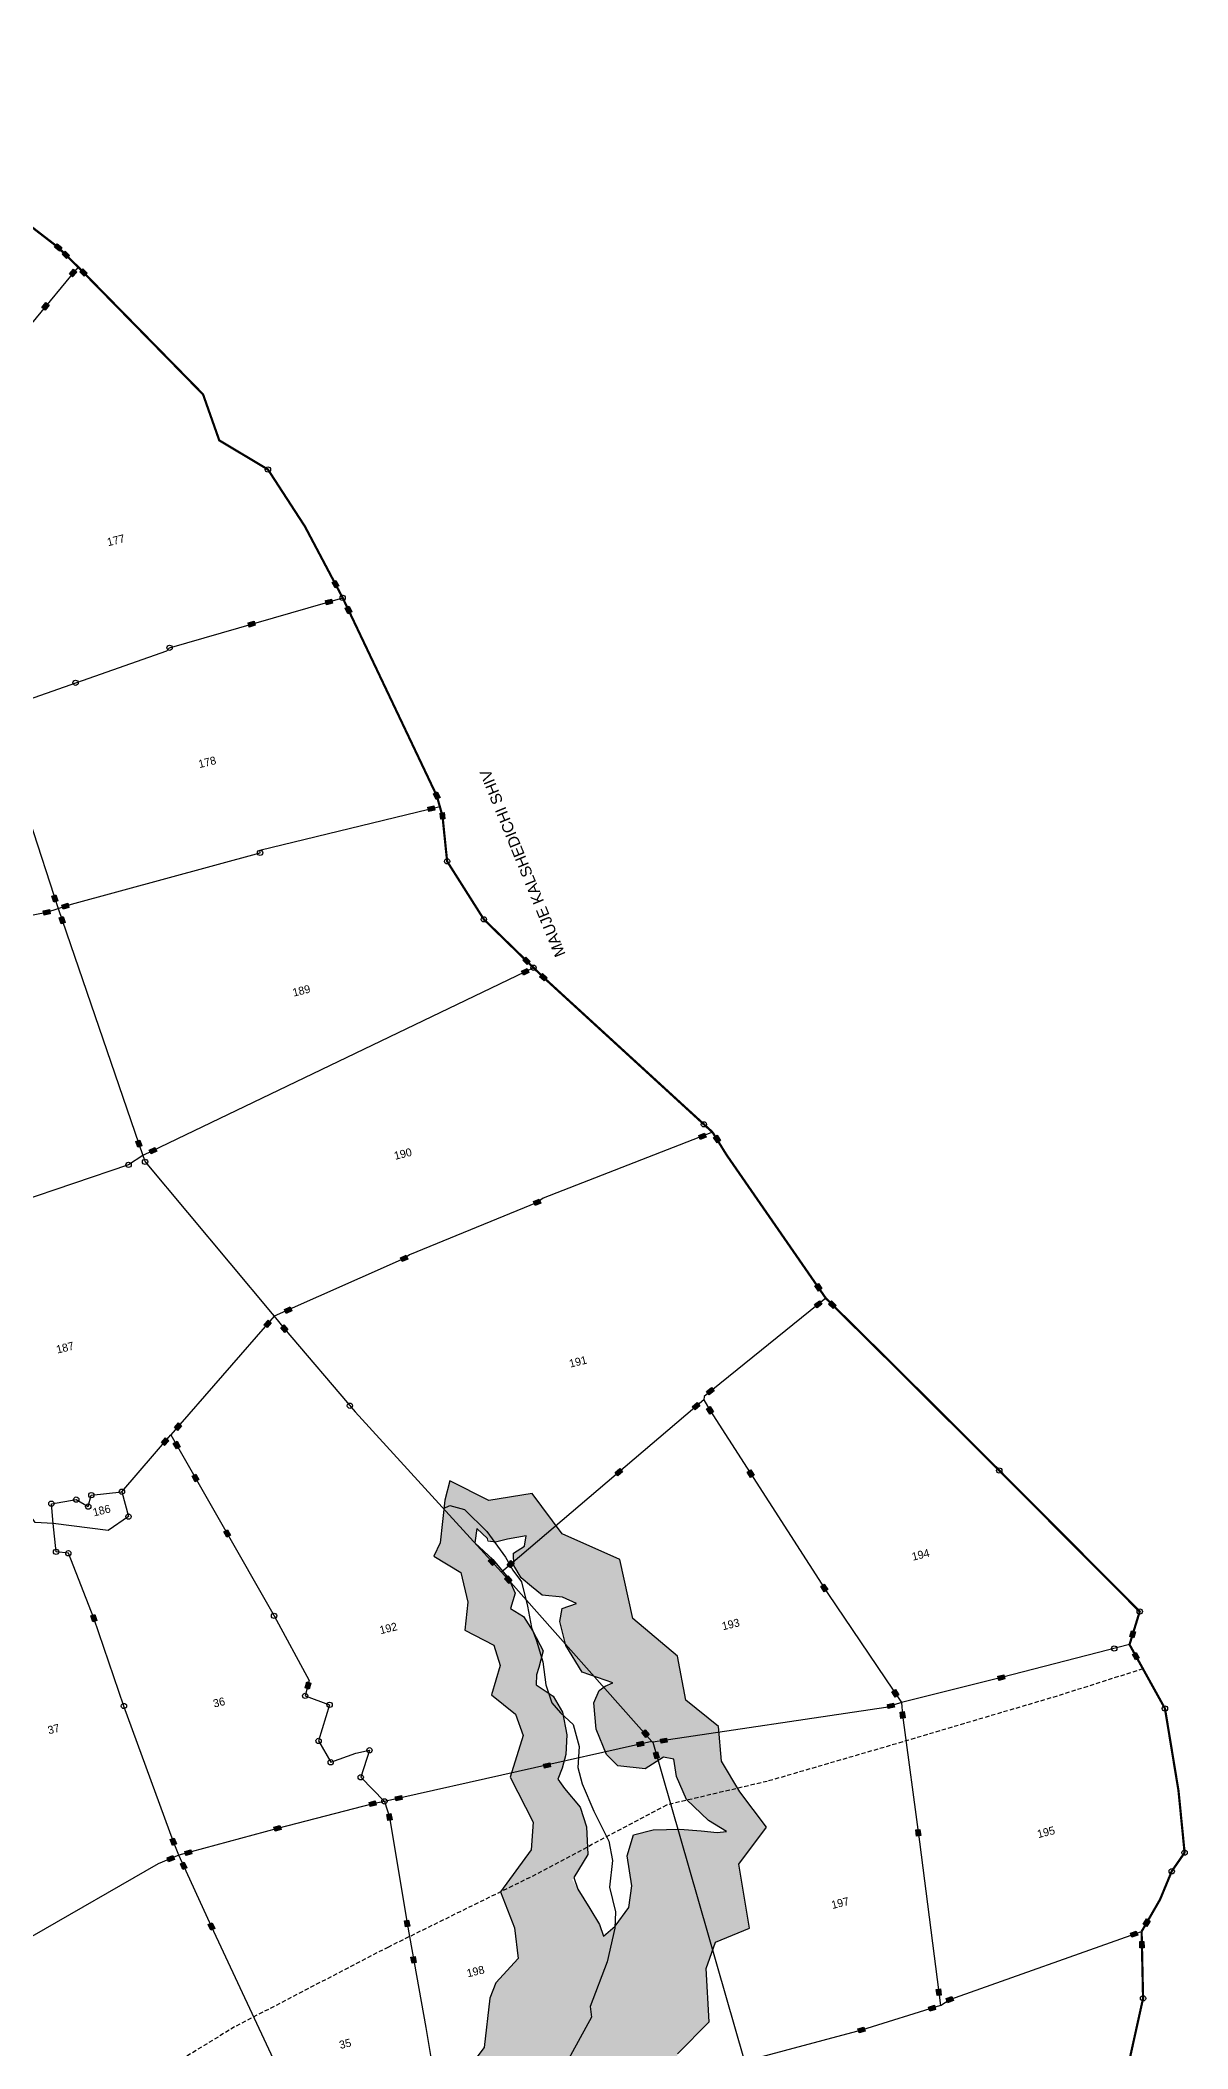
# Model space of a CAD drawing. Header units: metres. Extents: x 314244 to 319090, y 1897847 to 1902845.
# Drawn here: x 317753 to 319090, y 1900184 to 1902525 of the extents above; entities that cross this region are included whole.
import ezdxf

# ---------------------------------------------------------------- set-up
doc = ezdxf.new("R2010")
doc.units = ezdxf.units.M
doc.header["$MEASUREMENT"] = 0
doc.linetypes.add('DASHED', pattern=[0.75, 0.5, -0.25])
for name, color, linetype in [('LINE_FOOTPATH', 1, 'DASHED'), ('LINE_WATER', 4, 'Continuous'), ('POLY_HATCH', 12, 'Continuous'), ('POLY_PARCEL', 6, 'Continuous'), ('SYM_STONE', 1, 'Continuous'), ('TEXT_MAPOUT', 7, 'Continuous'), ('TEXT_PARCEL', 7, 'Continuous'), ('V_BOUND_LINE', 7, 'Continuous')]:
    doc.layers.add(name, color=color, linetype=linetype)
doc.styles.get("Standard").update_dxf_attribs({"font": 'arial.ttf'})
doc.styles.add('TEXT_MAP', font='KRDEV050.TTF')

# ---------------------------------------------------------------- blocks, each defined once
blk = doc.blocks.new('STONESQUAREFILLED')
blk.add_hatch(color=256).paths.add_polyline_path([(0.7, -0.48), (0.7, 0.48), (-0.7, 0.48), (-0.7, -0.48)])
blk.add_lwpolyline([(-0.7, 0.48), (0.7, 0.48), (0.7, -0.48), (-0.7, -0.48)], close=True)
blk = doc.blocks.new('STONE')
blk.add_circle((0, 0), 0.851)

msp = doc.modelspace()

# ---------------------------------------------------------------- hatches: boundary and pattern name
at = {"layer": 'POLY_HATCH'}
h = msp.add_hatch(dxfattribs=at)
h.set_pattern_fill('ZIGZAG', color=256, scale=5.181519, angle=13.8093, style=0)
h.set_pattern_definition([(13.80926, (316196.78, 1897551.823), (12.049036, 19.90258), [16.45132, -16.45132]), (103.80926, (316212.756, 1897555.75), (-19.90258, 12.049036), [16.45132, -16.45132])])
h.paths.add_polyline_path([(317980.2, 1899005.3), (318012.7, 1899068.4), (317988.2, 1899121.1), (317992.4, 1899140.9), (318016.4, 1899174.1), (318012.9, 1899186), (318003.2, 1899222.9), (318057, 1899263.4), (318081.1, 1899316), (318090.8, 1899333.5), (318115.2, 1899340.1), (318178.4, 1899303), (318247.2, 1899316.8), (318258.4, 1899362.6), (318295.8, 1899383.3), (318264.7, 1899416.2), (318238.5, 1899440.4), (318219.2, 1899435.4), (318188.5, 1899417.4), (318169, 1899404.1), (318144.8, 1899410), (318132.5, 1899412.1), (318120.3, 1899453.7), (318078.6, 1899451.7), (318026.8, 1899417.1), (318010.5, 1899372), (317973.8, 1899375.3), (317958, 1899350.1), (317961.1, 1899310.9), (317933, 1899264.6), (317925.7, 1899222.7), (317950.8, 1899179.5), (317941.7, 1899167.8), (317909.1, 1899180.5), (317884.6, 1899140), (317889.6, 1899106.8), (317843.7, 1899051.1), (317830.9, 1899003.6), (317847.8, 1898963.3), (317885, 1898931.7), (317876.2, 1898913.9), (317846.3, 1898874.7), (317846.9, 1898844.1), (317888.6, 1898815), (317858.2, 1898788.1), (317868.3, 1898713.6), (317908.2, 1898666.4), (317913.5, 1898647.1), (317919.5, 1898615.4), (317911.6, 1898570.9), (317852.6, 1898558.3), (317808.2, 1898511.7), (317810.6, 1898484.1), (317773.8, 1898478.2), (317757.7, 1898469.9), (317739.9, 1898427.3), (317746, 1898392.5), (317755.1, 1898362.9), (317714.2, 1898358.4), (317680.9, 1898348.4), (317669.4, 1898306.1), (317621.4, 1898315), (317581, 1898288.1), (317572.8, 1898334.3), (317531.1, 1898358.5), (317479.4, 1898321.4), (317463.2, 1898284.8), (317428.4, 1898298.8), (317399.4, 1898284.2), (317365.7, 1898311.6), (317373.2, 1898355.3), (317358, 1898373.5), (317334.1, 1898407.1), (317291.6, 1898401.6), (317265.8, 1898365.9), (317241, 1898403), (317184.7, 1898427.9), (317131, 1898409.1), (317074.3, 1898367), (317063.6, 1898387.5), (317017.9, 1898381.9), (316995.6, 1898335.1), (317006.3, 1898258.3), (317028.2, 1898223), (317054.6, 1898220.1), (317064.5, 1898161.8), (317082.6, 1898141.8), (317164.5, 1898137.6), (317200.5, 1898157.1), (317206.6, 1898182), (317201.8, 1898218.6), (317198.9, 1898247.2), (317226.1, 1898256), (317248.3, 1898242.6), (317259.6, 1898222.3), (317267.6, 1898190.6), (317301.6, 1898207.6), (317321.6, 1898220.6), (317373.7, 1898210.3), (317386.5, 1898201.5), (317427.2, 1898217.2), (317481.3, 1898203.6), (317524.4, 1898219.8), (317560.3, 1898214.2), (317589.6, 1898199.5), (317645.6, 1898218.9), (317694.8, 1898210.3), (317759.8, 1898254.5), (317818.9, 1898292.2), (317852.2, 1898307.2), (317861.7, 1898337.7), (317904.5, 1898370.1), (317937, 1898418.8), (318001.8, 1898459.1), (318025.8, 1898517), (318086.4, 1898568.8), (318071.1, 1898578.8), (318044.5, 1898632.8), (318037.9, 1898671.8), (318058.3, 1898714.9), (318014.6, 1898756.9), (318012.8, 1898786.2), (318023.9, 1898807.7), (317986.6, 1898853.6), (317982.3, 1898898), (318017, 1898942.2)])
h.paths.add_polyline_path([(317378, 1899343.4), (317373.2, 1899366), (317398.5, 1899391.5), (317468.6, 1899435.6), (317460.2, 1899466.6), (317481.5, 1899483.3), (317516.9, 1899486.7), (317534.7, 1899536.4), (317593, 1899559.2), (317607.2, 1899604.9), (317602.1, 1899635.2), (317644.7, 1899634.1), (317662.1, 1899673), (317665.4, 1899713), (317723.3, 1899737.3), (317736.8, 1899785.9), (317728.8, 1899821.6), (317779.3, 1899876.3), (317786.5, 1899906.5), (317882.5, 1899914), (317903.8, 1899936.9), (317918.1, 1899919.6), (317918.5, 1899902.1), (317913.5, 1899875.5), (317920.8, 1899842.7), (317907.9, 1899829.5), (317887.7, 1899808.4), (317881.5, 1899773.8), (317903.9, 1899717.1), (317954.4, 1899684.1), (318022.4, 1899686.2), (318139.1, 1899691.1), (318193.8, 1899716.1), (318235.1, 1899739.3), (318259, 1899705.9), (318292, 1899720.6), (318319.4, 1899753), (318315.5, 1899795.8), (318348.1, 1899792.4), (318417.7, 1899794.6), (318473.4, 1899834), (318489.5, 1899873.2), (318523.5, 1899873.8), (318555.5, 1899931.3), (318569.9, 1899943.8), (318624, 1899960.1), (318635.9, 1900002), (318665.1, 1899993), (318700.1, 1900018.9), (318702.8, 1900034.6), (318745.3, 1900034.8), (318789.1, 1900064.1), (318791.5, 1900071.4), (318816, 1900076.7), (318861.1, 1900095.5), (318878.7, 1900120.8), (318795.5, 1900111.2), (318776.5, 1900113.1), (318738.4, 1900085.2), (318694.2, 1900091.7), (318676.3, 1900089.1), (318644.3, 1900041.1), (318608.5, 1900037.7), (318571.5, 1900005.3), (318527.9, 1900004.7), (318506.4, 1899962.9), (318466.6, 1899932.2), (318424.2, 1899887.7), (318407.1, 1899886.5), (318403.4, 1899908.9), (318377.1, 1899913.2), (318374.1, 1899935.2), (318397.9, 1900004.5), (318433, 1900054.4), (318466.4, 1900120.7), (318487.3, 1900135.9), (318495.5, 1900178.1), (318532.5, 1900215.3), (318528.7, 1900277.2), (318539.7, 1900308), (318579.5, 1900324.3), (318567.1, 1900399.1), (318599, 1900442.2), (318568, 1900483.1), (318546.6, 1900519.1), (318543.2, 1900559.5), (318505.1, 1900590.3), (318495.6, 1900641.2), (318443.4, 1900685.2), (318428.3, 1900753.9), (318361, 1900784), (318326, 1900831), (318275.8, 1900822.9), (318230.1, 1900845.7), (318224.2, 1900823.3), (318219, 1900773.6), (318211.5, 1900758), (318243.1, 1900738.9), (318251, 1900704.3), (318247.6, 1900671.8), (318281.3, 1900654.3), (318289, 1900630.5), (318278.8, 1900596.3), (318306.5, 1900573.8), (318315.6, 1900549.1), (318300.5, 1900500.5), (318327.3, 1900447.8), (318325, 1900415.6), (318289.1, 1900366.7), (318305.4, 1900324.6), (318309.9, 1900289.2), (318283.9, 1900260.7), (318276.9, 1900242.8), (318270, 1900185.5), (318245.2, 1900152.4), (318260.1, 1900108.8), (318254.4, 1900070.9), (318242.9, 1900047.2), (318262.9, 1900016.8), (318256.2, 1899983.4), (318253, 1899949.7), (318280.4, 1899909.2), (318276.5, 1899883.7), (318250.5, 1899864.8), (318244.8, 1899817.3), (318220.8, 1899785.7), (318167.5, 1899756.4), (318161.2, 1899774.6), (318125.1, 1899767.5), (318050, 1899770.6), (318001.4, 1899785.6), (317987.5, 1899800.7), (317987.5, 1899842), (317967.7, 1899866.4), (317970.4, 1899935.9), (317957.5, 1899976.4), (317962.7, 1900035.7), (317940.6, 1900045.2), (317907.6, 1900035.4), (317869.4, 1900051.7), (317836.4, 1900027.4), (317786.3, 1900028.9), (317760.3, 1899990.8), (317725.6, 1899958.9), (317695.8, 1899911.5), (317653.5, 1899886.1), (317643.2, 1899823.2), (317609.1, 1899798.6), (317577, 1899794.9), (317571.6, 1899751.1), (317559.7, 1899723.7), (317503.9, 1899704.6), (317506.7, 1899661.6), (317478.1, 1899628.8), (317446, 1899610.8), (317439.2, 1899572.6), (317382.2, 1899543.6), (317380.2, 1899515), (317361, 1899478.6), (317312.6, 1899433.8), (317321, 1899382.6), (317280.2, 1899326.5), (317302, 1899276.8), (317305.4, 1899245.9), (317295.8, 1899214.3), (317307, 1899151.8), (317321.3, 1899137.4), (317378.6, 1899119.1), (317415.7, 1899094.8), (317467.7, 1899081.8), (317477.2, 1899168.7), (317446, 1899204.8), (317453.7, 1899270.5), (317446, 1899298.6), (317404.3, 1899333.7)])
h.paths.add_polyline_path([(318317.7, 1899916.3), (318305.6, 1899937.5), (318306.7, 1899967.6), (318312.2, 1899985.2), (318313.4, 1900013.3), (318305.4, 1900032.6), (318301.3, 1900056.1), (318305.2, 1900066.9), (318314.5, 1900088.8), (318304.6, 1900115.7), (318297.4, 1900138.5), (318309, 1900151.1), (318319.8, 1900147.2), (318321.3, 1900141.1), (318324.3, 1900135.3), (318333.5, 1900124.5), (318337.3, 1900096), (318354.1, 1900067.4), (318349.8, 1900045.1), (318340.5, 1900029.8), (318341.9, 1900004), (318346.7, 1899964.3), (318338.6, 1899957.4), (318329.7, 1899934)], flags=16)
h.paths.add_polyline_path([(318409.3, 1900315.2), (318404.4, 1900328.7), (318393.3, 1900347.2), (318372.9, 1900380.8), (318390.8, 1900410.3), (318389.4, 1900442.6), (318382.2, 1900465.4), (318355.6, 1900496.7), (318361.2, 1900510.9), (318365.5, 1900526.6), (318366.4, 1900549.7), (318361.5, 1900576.3), (318350.4, 1900594.8), (318330.8, 1900608), (318331.2, 1900619.5), (318334, 1900628.3), (318339, 1900647.6), (318326.8, 1900670.7), (318316.1, 1900687.7), (318300.7, 1900697), (318306.2, 1900714.7), (318298.6, 1900732.4), (318280.2, 1900754), (318259.1, 1900773.3), (318261.5, 1900790.3), (318278, 1900775.2), (318283.3, 1900774.4), (318297.2, 1900777.8), (318319.2, 1900781.6), (318317.2, 1900769.6), (318304.5, 1900761.6), (318304.8, 1900747), (318313.2, 1900732.7), (318325.5, 1900722.7), (318337.8, 1900712.6), (318361.3, 1900710.2), (318377.8, 1900702.8), (318361.2, 1900697.1), (318358.4, 1900681.7), (318365.3, 1900654), (318384.4, 1900622.8), (318420.1, 1900610.3), (318411.3, 1900606.5), (318404.3, 1900601.5), (318398.1, 1900586.9), (318400.7, 1900556.5), (318412.9, 1900526.8), (318425.9, 1900513.7), (318457.9, 1900510.1), (318479.1, 1900523.5), (318491, 1900521.5), (318494.4, 1900501.1), (318505.8, 1900474.5), (318531.5, 1900449.8), (318552.7, 1900437), (318541.5, 1900435.9), (318523, 1900437.9), (318498, 1900439.9), (318467.2, 1900438.9), (318444.1, 1900433.2), (318437, 1900408.6), (318442.3, 1900373.9), (318438.7, 1900348.5), (318422.8, 1900326.7)], flags=16)
h.paths.add_polyline_path([(317298.7, 1898950.7), (317294.3, 1898958.9), (317309.7, 1898972), (317319.1, 1898990.6), (317336.8, 1899008.9), (317347.3, 1899027.8), (317348.6, 1899060.3), (317286.2, 1899051), (317226.1, 1899020), (317196.7, 1898995.5), (317173.7, 1898940.2), (317109.7, 1898920.2), (317103, 1898917.7), (317092, 1898905.7), (317082.5, 1898876.8), (317095.7, 1898842.7), (317111, 1898734.4), (317183.2, 1898746.3), (317204.4, 1898769.2), (317242.4, 1898756.8), (317281.1, 1898787), (317277.3, 1898829), (317324.4, 1898833), (317357.4, 1898878), (317353.2, 1898917.9), (317348.4, 1898947.6), (317404, 1898974.9), (317407.4, 1899016.6), (317392, 1899060.9), (317361.5, 1899062.3), (317364.1, 1899049.4), (317380.2, 1899035.9), (317390.5, 1899012.8), (317386.8, 1898985.1), (317349.7, 1898965.5), (317322.3, 1898963.5), (317311, 1898947.9)], flags=17)
h.paths.add_polyline_path([(316939.2, 1898975), (316989.6, 1898943.3), (317035.3, 1898910.6), (317057.7, 1898912.4), (317067.1, 1898912.3), (317079.4, 1898914.2), (317092.9, 1898921), (317096.7, 1898941.5), (317069.3, 1898972.5), (317067.6, 1899020.6), (317063.4, 1899059.6), (317047.3, 1899088.6), (317027.7, 1899083.1), (316975.5, 1899068.5), (316942.8, 1899058.3), (316940.1, 1899047.6)], flags=17)
h.paths.add_polyline_path([(318458.8, 1899743.6), (318520.7, 1899751.1), (318558, 1899801.5), (318600.8, 1899812.7), (318628.5, 1899851), (318667.3, 1899866.8), (318695.9, 1899878.7), (318721.7, 1899924.9), (318774, 1899937.1), (318775.3, 1899974.4), (318811, 1900014.7), (318863.7, 1900031.1), (318905.7, 1900096.6), (318895, 1900106.2), (318864.9, 1900083.1), (318846.4, 1900041.5), (318800.4, 1900049.1), (318760.8, 1900002.3), (318744.8, 1899990.6), (318751.5, 1899969.9), (318749.9, 1899949.6), (318737, 1899948.4), (318724.7, 1899953.5), (318707.6, 1899957.3), (318693.8, 1899951.9), (318687.1, 1899938.2), (318684.6, 1899915.4), (318678.6, 1899886.7), (318666.9, 1899880.8), (318650, 1899879.7), (318629.1, 1899874.5), (318616.7, 1899863.4), (318602.4, 1899843.8), (318589.3, 1899827.5), (318581.9, 1899828.7), (318568.6, 1899825.4), (318549.3, 1899813.6), (318536.2, 1899797.3), (318518.5, 1899766.7), (318490.7, 1899760.9), (318467.9, 1899763.3), (318442.9, 1899758.2), (318442.9, 1899762.3), (318459.1, 1899770.3), (318491.6, 1899776.5), (318492.6, 1899782.7), (318476.3, 1899789.1), (318449.2, 1899808.4), (318405.5, 1899786.9), (318368.3, 1899770.3), (318360.3, 1899751.3), (318362.9, 1899682.9), (318424.2, 1899647.6), (318461.4, 1899677), (318459.4, 1899687.1), (318433.8, 1899712.9)])

# ---------------------------------------------------------------- linework, layer by layer
at = {"layer": 'LINE_FOOTPATH', "ltscale": 10}
msp.add_lwpolyline([(319037.8, 1900626.6), (318937.7, 1900594.8), (318750.5, 1900539.3), (318600.1, 1900495.5), (318482.6, 1900467.9), (318330.4, 1900386.9), (318158.5, 1900302.4), (317979.3, 1900209.3), (317838, 1900122.8), (317722, 1900050.1)], dxfattribs=at)
at = {"layer": 'LINE_WATER'}
msp.add_lwpolyline([(318222.8, 1900813.3), (318230.2, 1900816.8), (318247.3, 1900812.5), (318273.2, 1900786.7), (318294.9, 1900756.7), (318303.7, 1900741.8), (318313.7, 1900728.1), (318320.7, 1900699.6), (318325.4, 1900674.9), (318331.1, 1900659.4), (318338.4, 1900634.8), (318341.9, 1900607.8), (318348.9, 1900586.9), (318359.3, 1900575.2), (318374, 1900561.9), (318381, 1900536.1), (318379.5, 1900511.6), (318384.2, 1900492.7), (318398, 1900460.9), (318415.5, 1900425.7), (318419.6, 1900403.2), (318416.1, 1900372.1), (318423.4, 1900343.6), (318422.5, 1900324.5), (318413.4, 1900285.2), (318393.8, 1900233.1), (318395.2, 1900220.5), (318366.6, 1900168.4)], dxfattribs=at)
at = {"layer": 'POLY_HATCH'}
msp.add_lwpolyline([(318495.5, 1900178.1), (318532.5, 1900215.3), (318528.7, 1900277.2), (318539.7, 1900308), (318579.5, 1900324.3), (318567.1, 1900399.1), (318599, 1900442.2), (318568, 1900483.1), (318546.6, 1900519.1), (318543.2, 1900559.5), (318505.1, 1900590.3), (318495.6, 1900641.2), (318443.4, 1900685.2), (318428.3, 1900753.9), (318361, 1900784), (318326, 1900831), (318275.8, 1900822.9), (318230.1, 1900845.7), (318224.2, 1900823.3), (318219, 1900773.6), (318211.5, 1900758), (318243.1, 1900738.9), (318251, 1900704.3), (318247.6, 1900671.8), (318281.3, 1900654.3), (318289, 1900630.5), (318278.8, 1900596.3), (318306.5, 1900573.8), (318315.6, 1900549.1), (318300.5, 1900500.5), (318327.3, 1900447.8), (318325, 1900415.6), (318289.1, 1900366.7), (318305.4, 1900324.6), (318309.9, 1900289.2), (318283.9, 1900260.7), (318276.9, 1900242.8), (318270, 1900185.5), (318245.2, 1900152.4)], dxfattribs=at)
msp.add_lwpolyline([(318261.5, 1900790.3), (318259.1, 1900773.3), (318280.2, 1900754), (318298.6, 1900732.4), (318306.2, 1900714.7), (318300.7, 1900697), (318316.1, 1900687.7), (318326.8, 1900670.7), (318339, 1900647.6), (318334, 1900628.3), (318331.2, 1900619.5), (318330.8, 1900608), (318350.4, 1900594.8), (318361.5, 1900576.3), (318366.4, 1900549.7), (318365.5, 1900526.6), (318361.2, 1900510.9), (318356.1, 1900498.2), (318363.8, 1900487), (318382.2, 1900465.4), (318389.4, 1900442.6), (318390.8, 1900410.3), (318374.5, 1900383.4), (318379.5, 1900369.9), (318393.3, 1900347.2), (318404.4, 1900328.7), (318409.3, 1900315.2), (318422.8, 1900326.7), (318438.7, 1900348.5), (318442.3, 1900373.9), (318437, 1900408.6), (318444.1, 1900433.2), (318467.2, 1900438.9), (318498, 1900439.9), (318523, 1900437.9), (318541.5, 1900435.9), (318552.7, 1900437), (318531.5, 1900449.8), (318505.8, 1900474.5), (318494.4, 1900501.1), (318491, 1900521.5), (318479.1, 1900523.5), (318457.9, 1900510.1), (318425.9, 1900513.7), (318412.9, 1900526.8), (318400.7, 1900556.5), (318398.1, 1900586.9), (318404.3, 1900601.5), (318411.3, 1900606.5), (318420.1, 1900610.3), (318384.4, 1900622.8), (318365.3, 1900654), (318358.4, 1900681.7), (318361.2, 1900697.1), (318377.8, 1900702.8), (318361.3, 1900710.2), (318337.8, 1900712.6), (318325.5, 1900722.7), (318313.2, 1900732.7), (318304.8, 1900747), (318304.5, 1900761.6), (318317.2, 1900769.6), (318319.2, 1900781.6), (318297.2, 1900777.8), (318283.3, 1900774.4), (318274.9, 1900775.6), (318274.1, 1900778.7)], close=True, dxfattribs=at)
at = {"layer": 'POLY_PARCEL'}
for points in [[(317797.1, 1902260.3), (317788, 1902249.7), (317718.8, 1902165.9), (317586, 1902007.7), (317574.1, 1901991.8)], [(317697, 1901741.7), (317900.2, 1901813), (317903.6, 1901816.6), (318105.3, 1901874.8)], [(317697.8, 1901739.9), (317702.1, 1901722.5), (317739.8, 1901616.8), (317773.8, 1901512.6)], [(317773.8, 1901512.6), (317789.3, 1901517.8), (318009, 1901577.6), (318008.8, 1901580.8), (318218.5, 1901631.5)], [(317352.7, 1901421.2), (317602.2, 1901477.6), (317760.4, 1901508.3), (317773.8, 1901512.6)], [(317773.8, 1901512.6), (317816.5, 1901388.1), (317872.5, 1901224.7)], [(318327.7, 1901443.7), (317872.5, 1901224.7)], [(318536.3, 1901252), (318338.8, 1901175.3), (318331.8, 1901170.3), (318183.3, 1901109.2), (318177, 1901104.9), (318025.5, 1901037.5)], [(317872.5, 1901224.7), (317855.8, 1901214), (317662.9, 1901148.7), (317656.1, 1901142.9), (317477.3, 1901084.6)], [(317872.5, 1901224.7), (317875, 1901217.5), (318023.3, 1901040.2), (318025.5, 1901037.5)], [(318668.3, 1901058.5), (318526.4, 1900944.1), (318526, 1900940.2)], [(318025.5, 1901037.5), (317905.1, 1900899.3)], [(318025.5, 1901037.5), (318037.3, 1901023.1), (318119.8, 1900926.2), (318290.3, 1900739.3)], [(318526, 1900940.2), (318290.3, 1900739.3)], [(318526, 1900940.2), (318533.3, 1900927.9), (318670.6, 1900714.3), (318756.6, 1900587.3)], [(317848.1, 1900833), (317905.1, 1900899.3)], [(317905.1, 1900899.3), (318025.3, 1900688.4), (318066.4, 1900613), (318061.6, 1900595.1), (318090.1, 1900584.7), (318077.2, 1900542.6), (318091.3, 1900517.7), (318120.5, 1900528.3), (318136.5, 1900531.7), (318126.3, 1900500.3), (318153.9, 1900472.1)], [(317768.1, 1900796.1), (317765.8, 1900819.1), (317794.8, 1900823.9), (317808.8, 1900815.7), (317812.4, 1900829), (317848.1, 1900833)], [(317848.1, 1900833), (317855.7, 1900804), (317832, 1900787.9), (317768.1, 1900796.1)], [(317768.1, 1900796.1), (317747.1, 1900797), (317741.1, 1900805.9), (317584.6, 1900823.5)], [(317914.2, 1900409.3), (317908, 1900425.1), (317850.4, 1900583.3), (317815.4, 1900685.7), (317785.6, 1900761.3), (317771.3, 1900763), (317768.1, 1900796.1)], [(318290.3, 1900739.3), (318298.2, 1900730.6), (318465.6, 1900542.1)], [(319022.2, 1900654.9), (318872.9, 1900616.4), (318756.6, 1900587.3)], [(318756.6, 1900587.3), (318738.1, 1900581.7), (318466.6, 1900541)], [(318756.6, 1900587.3), (318757.8, 1900572.8), (318777.4, 1900425.2), (318801.9, 1900234.1)], [(318465.6, 1900542.1), (318153.9, 1900472.1)], [(318465.6, 1900542.1), (318466.6, 1900541)], [(318466.6, 1900541), (318573.2, 1900170.7)], [(318153.9, 1900472.1), (318140.3, 1900469.4), (318029.3, 1900440.7), (317914.2, 1900409.3)], [(318153.9, 1900472.1), (318159.7, 1900453.9), (318180.3, 1900329.8), (318202.2, 1900208.6), (318228.5, 1900050.1)], [(317914.2, 1900409.3), (317890.3, 1900399.4), (317743, 1900314.6)], [(318228.5, 1900050.1), (318103.7, 1900000.7), (318095.4, 1900021.5), (318047.9, 1900128.3), (318033.4, 1900153.5), (317952.4, 1900326.4), (317914.2, 1900409.3)], [(318801.9, 1900234.1), (318812.7, 1900241.1), (319036.3, 1900320.5)], [(318801.9, 1900234.1), (318709.8, 1900205.7), (318574.6, 1900169.2)]]:
    msp.add_lwpolyline(points, dxfattribs=at)
at = {"layer": 'V_BOUND_LINE', "const_width": 2.59}
for points in [[(317459.4, 1902523.4), (317462.3, 1902522.8), (317703.7, 1902337.3), (317773.8, 1902283.2), (317797.1, 1902260.3)], [(317797.1, 1902260.3), (317942.6, 1902111.9), (317961.5, 1902058.3), (318018.2, 1902024.4), (318061.3, 1901958), (318105.3, 1901874.8)], [(318105.3, 1901874.8), (318214.9, 1901644.2), (318218.5, 1901631.5)], [(318218.5, 1901631.5), (318221.6, 1901620.6), (318227, 1901567.7), (318269.8, 1901500.1), (318327.7, 1901443.7)], [(318327.7, 1901443.7), (318339.2, 1901432.6), (318536.3, 1901252)], [(318536.3, 1901252), (318552.5, 1901225.8), (318668.3, 1901058.5)], [(318668.3, 1901058.5), (318747.3, 1900980.4), (318870.4, 1900857.8), (319034.1, 1900693.4), (319022.2, 1900654.9)], [(319022.2, 1900654.9), (319063.5, 1900580.4), (319079.3, 1900484.4), (319086.4, 1900412.4), (319071.4, 1900390.7), (319057.8, 1900357.8), (319036.3, 1900320.5)], [(319036.3, 1900320.5), (319038, 1900242.6), (319017.5, 1900149.8), (319029.8, 1900114), (319038.6, 1900100.5), (318995.2, 1900058.7), (318951.1, 1900069), (318867.6, 1899976.4), (318771.7, 1899885.1), (318723.4, 1899843.4), (318712.6, 1899837)]]:
    msp.add_lwpolyline(points, dxfattribs=at)

# ---------------------------------------------------------------- block references
at = {"layer": 'SYM_STONE'}
for name, p, xscale, yscale, zscale, rotation in [('STONESQUAREFILLED', (317773.8, 1902283.2), 5.181518504378234, 5.181518504378234, 5.181518504378234, 142.375855056916), ('STONESQUAREFILLED', (317782.7, 1902274.5), 5.181518504378234, 5.181518504378234, 5.181518504378234, 315.4703832297516), ('STONESQUAREFILLED', (317791.1, 1902253.4), 5.181518504378233, 5.181518504378233, 5.181518504378233, 229.1466885024259), ('STONESQUAREFILLED', (317803.2, 1902254), 5.181518504378234, 5.181518504378234, 5.181518504378234, 314.4202756034619), ('STONESQUAREFILLED', (317759, 1902214.5), 5.181518504378234, 5.181518504378234, 5.181518504378234, 50.5004580534475), ('STONESQUAREFILLED', (318096.9, 1901890.7), 5.181518504378233, 5.181518504378233, 5.181518504378233, 117.8596985761299), ('STONESQUAREFILLED', (318089.2, 1901870.1), 5.181518504378234, 5.181518504378234, 5.181518504378234, 13.80925698657685), ('STONE', (318105.3, 1901874.8), 3.627062953064763, 3.627062953064763, 3.627062953064763, 13.80925698657685), ('STONESQUAREFILLED', (318112, 1901860.6), 5.181518504378234, 5.181518504378234, 5.181518504378234, 295.4247023969048), ('STONESQUAREFILLED', (317999.3, 1901844.2), 5.181518504378233, 5.181518504378233, 5.181518504378233, 196.0776790153528), ('STONE', (317903.6, 1901816.6), 3.627062953064763, 3.627062953064763, 3.627062953064763, 13.80925698657685), ('STONESQUAREFILLED', (318208.5, 1901629.1), 5.181518504378234, 5.181518504378234, 5.181518504378234, 193.6013816659312), ('STONESQUAREFILLED', (318214.9, 1901644.2), 5.181518504378234, 5.181518504378234, 5.181518504378234, 115.4247023969079), ('STONESQUAREFILLED', (318221.6, 1901620.6), 5.181518504378233, 5.181518504378233, 5.181518504378233, 276.7278638000653), ('STONE', (318009, 1901577.6), 3.627062953064763, 3.627062953064763, 3.627062953064763, 13.80925698657685), ('STONE', (318227, 1901567.7), 3.627062953064763, 3.627062953064763, 3.627062953064763, 13.80925698657685), ('STONESQUAREFILLED', (317760.4, 1901508.3), 5.181518504378234, 5.181518504378234, 5.181518504378234, 190.9898728284168), ('STONESQUAREFILLED', (317769.9, 1901524.4), 5.181518504378233, 5.181518504378233, 5.181518504378233, 108.0719845937308), ('STONESQUAREFILLED', (317782.2, 1901515.4), 5.181518504378232, 5.181518504378232, 5.181518504378232, 16.03080751647497), ('STONESQUAREFILLED', (317778.4, 1901499.1), 5.181518504378233, 5.181518504378233, 5.181518504378233, 288.94308862103), ('STONE', (318269.8, 1901500.1), 3.627062953064763, 3.627062953064763, 3.627062953064763, 13.80925698657685), ('STONESQUAREFILLED', (318318, 1901438.9), 5.181518504378234, 5.181518504378234, 5.181518504378234, 205.8577772385255), ('STONESQUAREFILLED', (318319.6, 1901451.6), 5.181518504378233, 5.181518504378233, 5.181518504378233, 135.8002323334724), ('STONE', (318327.7, 1901443.7), 3.627062953064763, 3.627062953064763, 3.627062953064763, 13.80925698657685), ('STONESQUAREFILLED', (318339.2, 1901432.6), 5.181518504378233, 5.181518504378233, 5.181518504378233, 317.6438420660711), ('STONESQUAREFILLED', (318524.5, 1901247.3), 5.181518504378233, 5.181518504378233, 5.181518504378233, 201.6858614222985), ('STONE', (318526.2, 1901261.2), 3.627062953064763, 3.627062953064763, 3.627062953064763, 13.80925698657685), ('STONESQUAREFILLED', (317867.7, 1901238.7), 5.181518504378234, 5.181518504378234, 5.181518504378234, 108.9233448770859), ('STONESQUAREFILLED', (317884.3, 1901230.5), 5.181518504378233, 5.181518504378233, 5.181518504378233, 25.85777723852849), ('STONESQUAREFILLED', (318541.6, 1901244.1), 5.181518504378234, 5.181518504378234, 5.181518504378234, 303.8621305012638), ('STONE', (317855.8, 1901214), 3.627062953064763, 3.627062953064763, 3.627062953064763, 13.80925698657685), ('STONE', (317875, 1901217.5), 3.627062953064763, 3.627062953064763, 3.627062953064763, 13.80925698657685), ('STONESQUAREFILLED', (318331.8, 1901170.3), 5.181518504378233, 5.181518504378233, 5.181518504378233, 203.5090744649974), ('STONESQUAREFILLED', (318177, 1901104.9), 5.181518504378234, 5.181518504378234, 5.181518504378234, 23.50907446499805), ('STONESQUAREFILLED', (318659.6, 1901071.3), 5.181518504378233, 5.181518504378233, 5.181518504378233, 304.2968038019616), ('STONESQUAREFILLED', (318659.4, 1901051.4), 5.181518504378233, 5.181518504378233, 5.181518504378233, 217.5261401941566), ('STONESQUAREFILLED', (318675.9, 1901051), 5.181518504378234, 5.181518504378234, 5.181518504378234, 315.493054198252), ('STONESQUAREFILLED', (318017.8, 1901028.7), 5.181518504378233, 5.181518504378233, 5.181518504378233, 228.6886826787764), ('STONESQUAREFILLED', (318037.3, 1901023.1), 5.181518504378234, 5.181518504378234, 5.181518504378234, 310.7433826026415), ('STONESQUAREFILLED', (318533.7, 1900950.1), 5.181518504378233, 5.181518504378233, 5.181518504378233, 39.1021381318675), ('STONE', (318113.7, 1900933.3), 3.627062953064763, 3.627062953064763, 3.627062953064763, 13.80925698657685), ('STONESQUAREFILLED', (318517.1, 1900932.6), 5.181518504378234, 5.181518504378234, 5.181518504378234, 220.7184045640586), ('STONESQUAREFILLED', (318533.3, 1900927.9), 5.181518504378235, 5.181518504378235, 5.181518504378235, 302.7251595668976), ('STONESQUAREFILLED', (317913.4, 1900908.8), 5.181518504378233, 5.181518504378233, 5.181518504378233, 48.6886826787739), ('STONESQUAREFILLED', (317898.3, 1900891.4), 5.181518504378233, 5.181518504378233, 5.181518504378233, 229.3323459578121), ('STONESQUAREFILLED', (317911.9, 1900887.4), 5.181518504378233, 5.181518504378233, 5.181518504378233, 299.6770225227391), ('STONESQUAREFILLED', (318427.1, 1900855.9), 5.181518504378233, 5.181518504378233, 5.181518504378233, 40.71840456405473), ('STONE', (318870.4, 1900857.8), 3.627062953064763, 3.627062953064763, 3.627062953064763, 13.80925698657685), ('STONE', (317812.4, 1900829), 3.627062953064763, 3.627062953064763, 3.627062953064763, 13.80925698657685), ('STONE', (317765.8, 1900819.1), 3.627062953064763, 3.627062953064763, 3.627062953064763, 13.80925698657685), ('STONE', (317794.8, 1900823.9), 3.627062953064763, 3.627062953064763, 3.627062953064763, 13.80925698657685), ('STONE', (317808.8, 1900815.7), 3.627062953064763, 3.627062953064763, 3.627062953064763, 13.80925698657685), ('STONESQUAREFILLED', (317970.7, 1900784.3), 5.181518504378233, 5.181518504378233, 5.181518504378233, 299.6770225227383), ('STONE', (317771.3, 1900763), 3.627062953064763, 3.627062953064763, 3.627062953064763, 13.80925698657685), ('STONE', (317785.6, 1900761.3), 3.627062953064763, 3.627062953064763, 3.627062953064763, 13.80925698657685), ('STONESQUAREFILLED', (318279.3, 1900751.3), 5.181518504378234, 5.181518504378234, 5.181518504378234, 132.3725086909723), ('STONESQUAREFILLED', (318301, 1900748.6), 5.181518504378233, 5.181518504378233, 5.181518504378233, 51.39794104306937), ('STONESQUAREFILLED', (318298.2, 1900730.6), 5.181518504378234, 5.181518504378234, 5.181518504378234, 311.5135886649605), ('STONESQUAREFILLED', (318666.4, 1900720.8), 5.181518504378234, 5.181518504378234, 5.181518504378234, 302.7251595668963), ('STONESQUAREFILLED', (317815.4, 1900685.7), 5.181518504378234, 5.181518504378234, 5.181518504378234, 288.8797280971145), ('STONE', (318025.3, 1900688.4), 3.627062953064763, 3.627062953064763, 3.627062953064763, 13.80925698657685), ('STONE', (319034.1, 1900693.4), 3.627062953064763, 3.627062953064763, 3.627062953064763, 13.80925698657685), ('STONESQUAREFILLED', (319025.9, 1900666.9), 5.181518504378233, 5.181518504378233, 5.181518504378233, 72.68784714690528), ('STONE', (319004.4, 1900650.3), 3.627062953064763, 3.627062953064763, 3.627062953064763, 13.80925698657685), ('STONESQUAREFILLED', (319029.7, 1900641.4), 5.181518504378234, 5.181518504378234, 5.181518504378234, 298.9936828664295), ('STONESQUAREFILLED', (318872.9, 1900616.4), 5.181518504378233, 5.181518504378233, 5.181518504378233, 14.47499152139376), ('STONE', (318061.6, 1900595.1), 3.627062953064763, 3.627062953064763, 3.627062953064763, 13.80925698657685), ('STONESQUAREFILLED', (318064.8, 1900607.2), 5.181518504378234, 5.181518504378234, 5.181518504378234, 254.8718471390895), ('STONESQUAREFILLED', (318749.3, 1900598.1), 5.181518504378234, 5.181518504378234, 5.181518504378234, 304.0960911637116), ('STONE', (317850.4, 1900583.3), 3.627062953064763, 3.627062953064763, 3.627062953064763, 13.80925698657685), ('STONE', (318090.1, 1900584.7), 3.627062953064763, 3.627062953064763, 3.627062953064763, 13.80925698657685), ('STONESQUAREFILLED', (318744.1, 1900583.5), 5.181518504378234, 5.181518504378234, 5.181518504378234, 193.0518293821644), ('STONESQUAREFILLED', (318757.8, 1900572.8), 5.181518504378233, 5.181518504378233, 5.181518504378233, 277.5617814392518), ('STONE', (319063.5, 1900580.4), 3.627062953064763, 3.627062953064763, 3.627062953064763, 13.80925698657685), ('STONE', (318077.2, 1900542.6), 3.627062953064763, 3.627062953064763, 3.627062953064763, 13.80925698657685), ('STONE', (318136.5, 1900531.7), 3.627062953064763, 3.627062953064763, 3.627062953064763, 13.80925698657685), ('STONESQUAREFILLED', (318452.1, 1900539.1), 5.181518504378234, 5.181518504378234, 5.181518504378234, 192.343304327534), ('STONESQUAREFILLED', (318470.9, 1900525.9), 5.181518504378233, 5.181518504378233, 5.181518504378233, 285.907236569427), ('STONE', (318091.3, 1900517.7), 3.627062953064763, 3.627062953064763, 3.627062953064763, 13.80925698657685), ('STONE', (318126.3, 1900500.3), 3.627062953064763, 3.627062953064763, 3.627062953064763, 13.80925698657685), ('STONESQUAREFILLED', (318343.5, 1900513.9), 5.181518504378234, 5.181518504378234, 5.181518504378234, 12.34330432753401), ('STONESQUAREFILLED', (318170.7, 1900475.9), 5.181518504378233, 5.181518504378233, 5.181518504378233, 12.34330432753355), ('STONESQUAREFILLED', (318140.3, 1900469.4), 5.181518504378234, 5.181518504378234, 5.181518504378234, 194.4664225089475), ('STONE', (318153.9, 1900472.1), 3.627062953064763, 3.627062953064763, 3.627062953064763, 13.80925698657685), ('STONESQUAREFILLED', (318159.7, 1900453.9), 5.181518504378233, 5.181518504378233, 5.181518504378233, 100.1140096440106), ('STONESQUAREFILLED', (318029.3, 1900440.7), 5.181518504378233, 5.181518504378233, 5.181518504378233, 15.21471209791182), ('STONESQUAREFILLED', (318776, 1900435.6), 5.181518504378234, 5.181518504378234, 5.181518504378234, 277.561781439251), ('STONESQUAREFILLED', (317904.9, 1900405.4), 5.181518504378234, 5.181518504378234, 5.181518504378234, 202.4917217274401), ('STONESQUAREFILLED', (317908, 1900425.1), 5.181518504378234, 5.181518504378234, 5.181518504378234, 110.4261807325814), ('STONESQUAREFILLED', (317925.4, 1900412.3), 5.181518504378234, 5.181518504378234, 5.181518504378234, 15.21471209791106), ('STONE', (319086.4, 1900412.4), 3.627062953064763, 3.627062953064763, 3.627062953064763, 13.80925698657685), ('STONESQUAREFILLED', (317919.9, 1900397.1), 5.181518504378234, 5.181518504378234, 5.181518504378234, 294.7969257734635), ('STONE', (319071.4, 1900390.7), 3.627062953064763, 3.627062953064763, 3.627062953064763, 13.80925698657685), ('STONESQUAREFILLED', (317952.4, 1900326.4), 5.181518504378234, 5.181518504378234, 5.181518504378234, 295.1091965657121), ('STONESQUAREFILLED', (318180.3, 1900329.8), 5.181518504378233, 5.181518504378233, 5.181518504378233, 100.1711628446983), ('STONESQUAREFILLED', (319027.5, 1900317.4), 5.181518504378233, 5.181518504378233, 5.181518504378233, 199.5418567227493), ('STONESQUAREFILLED', (319042.2, 1900330.8), 5.181518504378234, 5.181518504378234, 5.181518504378234, 60.08523204143336), ('STONESQUAREFILLED', (318187.9, 1900287.5), 5.181518504378234, 5.181518504378234, 5.181518504378234, 280.2225449820349), ('STONESQUAREFILLED', (319036.6, 1900305.2), 5.181518504378233, 5.181518504378233, 5.181518504378233, 271.2378862345984), ('STONESQUAREFILLED', (318799.9, 1900249.7), 5.181518504378234, 5.181518504378234, 5.181518504378234, 97.30572358703127), ('STONESQUAREFILLED', (318812.7, 1900241.1), 5.181518504378234, 5.181518504378234, 5.181518504378234, 19.54185672274926), ('STONE', (319038, 1900242.6), 3.627062953064763, 3.627062953064763, 3.627062953064763, 13.80925698657685), ('STONESQUAREFILLED', (318792.1, 1900231.1), 5.181518504378232, 5.181518504378232, 5.181518504378232, 197.1397159646145), ('STONESQUAREFILLED', (318709.8, 1900205.7), 5.181518504378234, 5.181518504378234, 5.181518504378234, 17.13971596461476)]:
    msp.add_blockref(name, p, dxfattribs=dict(at, xscale=xscale, yscale=yscale, zscale=zscale, rotation=rotation))
at = {"layer": 'SYM_STONE', "ltscale": 10}
for name, p, xscale, yscale, zscale, rotation in [('STONE', (318018.2, 1902024.4), 3.627062953064763, 3.627062953064763, 3.627062953064763, 13.80925698657685), ('STONE', (317794.1, 1901775.8), 3.627062953064763, 3.627062953064763, 3.627062953064763, 13.80925698657685), ('STONESQUAREFILLED', (318041.7, 1901044.6), 5.181518504378234, 5.181518504378234, 5.181518504378234, 23.89620280691894), ('STONESQUAREFILLED', (317933.8, 1900849.1), 5.181518504378234, 5.181518504378234, 5.181518504378234, 299.6770225227399), ('STONESQUAREFILLED', (318580.8, 1900854), 5.181518504378233, 5.181518504378233, 5.181518504378233, 302.7251595668973), ('STONE', (317848.1, 1900833), 3.627062953064763, 3.627062953064763, 3.627062953064763, 13.80925698657685), ('STONE', (317855.7, 1900804), 3.627062953064763, 3.627062953064763, 3.627062953064763, 13.80925698657685), ('STONESQUAREFILLED', (318458.1, 1900551.1), 5.181518504378233, 5.181518504378233, 5.181518504378233, 309.9090015132306), ('STONESQUAREFILLED', (318479.5, 1900542.9), 5.181518504378234, 5.181518504378234, 5.181518504378234, 8.513245988156672)]:
    msp.add_blockref(name, p, dxfattribs=dict(at, xscale=xscale, yscale=yscale, zscale=zscale, rotation=rotation))

# ---------------------------------------------------------------- texts
at = {"layer": 'TEXT_MAPOUT'}
msp.add_text('MAUJE KALSHEDICHI SHIV', height=12.954, rotation=112.2533, dxfattribs=at).set_placement((318365.3, 1901459.5))
at = {"layer": 'TEXT_PARCEL', "style": 'TEXT_MAP'}
for s, p in [('177', (317832, 1901934.9)), ('178', (317938.4, 1901676.3)), ('189', (318048.2, 1901410)), ('190', (318166.5, 1901219.8)), ('187', (317772.8, 1900994)), ('191', (318370.5, 1900977.6)), ('186', (317815.4, 1900804.2)), ('194', (318769.8, 1900752.6)), ('192', (318149.5, 1900666.9)), ('193', (318548.5, 1900671.5)), ('36', (317955.6, 1900581.4)), ('37', (317762.9, 1900550.3)), ('195', (318915.9, 1900429.3)), ('197', (318676, 1900346.7)), ('198', (318251.1, 1900267)), ('35', (318102.6, 1900183.5))]:
    msp.add_text(s, height=9.33, rotation=13.8093, dxfattribs=at).set_placement(p)

doc.saveas('drawing.dxf')
